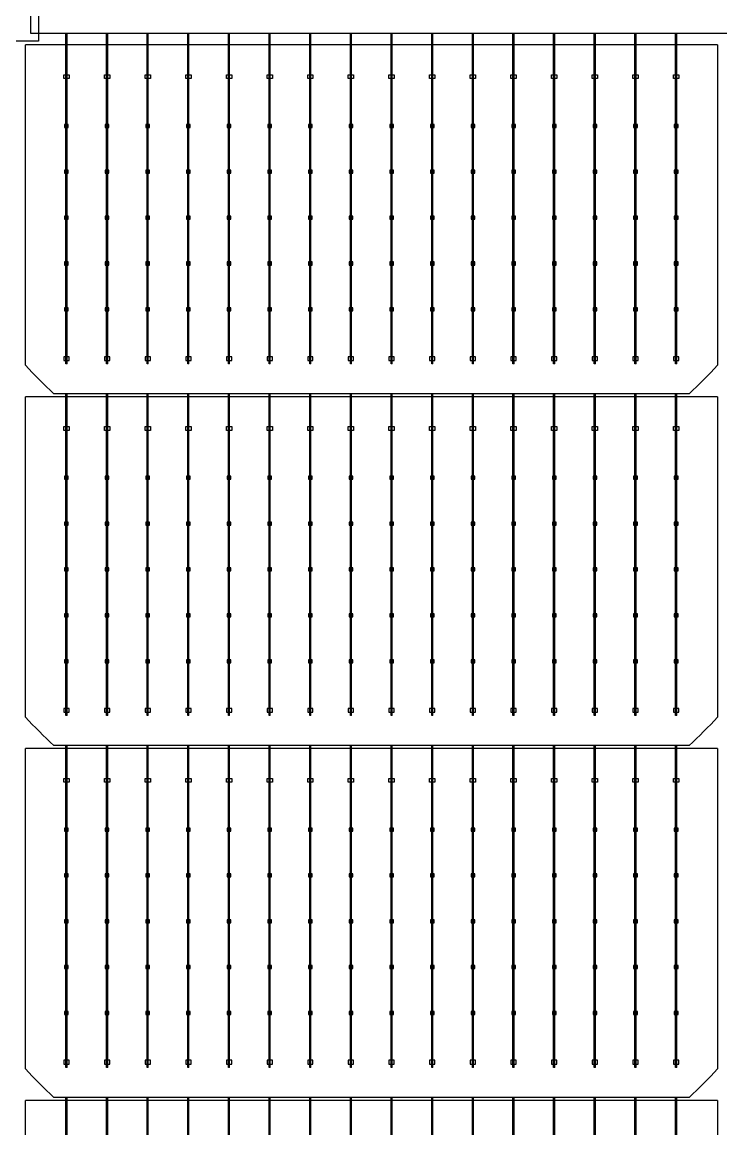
# Model space of a CAD drawing. Header units: millimetres. Extents: x 10297564 to 11610295, y -9287743 to -8409454.
# Drawn here: x 10668490 to 10669964, y -9200612 to -9198274 of the extents above; entities that cross this region are included whole.
import ezdxf

# ---------------------------------------------------------------- set-up
doc = ezdxf.new("R2010")
doc.units = ezdxf.units.MM
doc.header["$LTSCALE"] = 100
doc.layers.add('TEXTLINE', color=1, linetype='Continuous')

# ---------------------------------------------------------------- blocks, each defined once
blk = doc.blocks.new('635W')
for p, q in [((10686289.86, -10025489.21), (10686289.86, -10025402.21)), ((10686290.18, -10025489.21), (10686290.18, -10025402.21)), ((10686300.56, -10025489.21), (10686300.56, -10025402.21)), ((10686300.88, -10025489.21), (10686300.88, -10025402.21)), ((10686311.26, -10025489.21), (10686311.26, -10025402.21)), ((10686311.58, -10025489.21), (10686311.58, -10025402.21)), ((10686321.96, -10025489.21), (10686321.96, -10025402.21)), ((10686322.28, -10025489.21), (10686322.28, -10025402.21)), ((10686332.66, -10025489.21), (10686332.66, -10025402.21)), ((10686332.98, -10025489.21), (10686332.98, -10025402.21)), ((10686343.36, -10025489.21), (10686343.36, -10025402.21)), ((10686343.68, -10025489.21), (10686343.68, -10025402.21)), ((10686354.06, -10025489.21), (10686354.06, -10025402.21)), ((10686354.38, -10025489.21), (10686354.38, -10025402.21)), ((10686364.76, -10025489.21), (10686364.76, -10025402.21)), ((10686365.08, -10025489.21), (10686365.08, -10025402.21)), ((10686375.46, -10025489.21), (10686375.46, -10025402.21)), ((10686375.78, -10025489.21), (10686375.78, -10025402.21)), ((10686386.16, -10025489.21), (10686386.16, -10025402.21)), ((10686386.48, -10025489.21), (10686386.48, -10025402.21)), ((10686396.86, -10025489.21), (10686396.86, -10025402.21)), ((10686397.18, -10025489.21), (10686397.18, -10025402.21)), ((10686407.56, -10025489.21), (10686407.56, -10025402.21)), ((10686407.88, -10025489.21), (10686407.88, -10025402.21)), ((10686418.26, -10025489.21), (10686418.26, -10025402.21)), ((10686418.58, -10025489.21), (10686418.58, -10025402.21)), ((10686428.96, -10025489.21), (10686428.96, -10025402.21)), ((10686429.28, -10025489.21), (10686429.28, -10025402.21)), ((10686439.66, -10025489.21), (10686439.66, -10025402.21)), ((10686439.98, -10025489.21), (10686439.98, -10025402.21)), ((10686450.36, -10025489.21), (10686450.36, -10025402.21)), ((10686450.68, -10025489.21), (10686450.68, -10025402.21)), ((10686461.42, -10025405.21), (10686279.22, -10025405.21)), ((10686461.42, -10025497.89), (10686279.22, -10025497.89)), ((10686289.86, -10025581.89), (10686289.86, -10025497.08)), ((10686290.18, -10025581.89), (10686290.18, -10025497.08)), ((10686300.56, -10025581.89), (10686300.56, -10025497.08)), ((10686300.88, -10025581.89), (10686300.88, -10025497.08)), ((10686311.26, -10025581.89), (10686311.26, -10025497.08)), ((10686311.58, -10025581.89), (10686311.58, -10025497.08)), ((10686321.96, -10025581.89), (10686321.96, -10025497.08)), ((10686322.28, -10025581.89), (10686322.28, -10025497.08)), ((10686332.66, -10025581.89), (10686332.66, -10025497.08)), ((10686332.98, -10025581.89), (10686332.98, -10025497.08)), ((10686343.36, -10025581.89), (10686343.36, -10025497.08)), ((10686343.68, -10025581.89), (10686343.68, -10025497.08)), ((10686354.06, -10025581.89), (10686354.06, -10025497.08)), ((10686354.38, -10025581.89), (10686354.38, -10025497.08)), ((10686364.76, -10025581.89), (10686364.76, -10025497.08)), ((10686365.08, -10025581.89), (10686365.08, -10025497.08)), ((10686375.46, -10025581.89), (10686375.46, -10025497.08)), ((10686375.78, -10025581.89), (10686375.78, -10025497.08)), ((10686386.16, -10025581.89), (10686386.16, -10025497.08)), ((10686386.48, -10025581.89), (10686386.48, -10025497.08)), ((10686396.86, -10025581.89), (10686396.86, -10025497.08)), ((10686397.18, -10025581.89), (10686397.18, -10025497.08)), ((10686407.56, -10025581.89), (10686407.56, -10025497.08)), ((10686407.88, -10025581.89), (10686407.88, -10025497.08)), ((10686418.26, -10025581.89), (10686418.26, -10025497.08)), ((10686418.58, -10025581.89), (10686418.58, -10025497.08)), ((10686428.96, -10025581.89), (10686428.96, -10025497.08)), ((10686429.28, -10025581.89), (10686429.28, -10025497.08)), ((10686439.66, -10025581.89), (10686439.66, -10025497.08)), ((10686439.98, -10025581.89), (10686439.98, -10025497.08)), ((10686450.36, -10025581.89), (10686450.36, -10025497.08)), ((10686450.68, -10025581.89), (10686450.68, -10025497.08)), ((10686289.86, -10025674.56), (10686289.86, -10025589.76)), ((10686290.18, -10025674.56), (10686290.18, -10025589.76)), ((10686300.56, -10025674.56), (10686300.56, -10025589.76)), ((10686300.88, -10025674.56), (10686300.88, -10025589.76)), ((10686311.26, -10025674.56), (10686311.26, -10025589.76)), ((10686311.58, -10025674.56), (10686311.58, -10025589.76)), ((10686321.96, -10025674.56), (10686321.96, -10025589.76)), ((10686322.28, -10025674.56), (10686322.28, -10025589.76)), ((10686332.66, -10025674.56), (10686332.66, -10025589.76)), ((10686332.98, -10025674.56), (10686332.98, -10025589.76)), ((10686343.36, -10025674.56), (10686343.36, -10025589.76)), ((10686343.68, -10025674.56), (10686343.68, -10025589.76)), ((10686354.06, -10025674.56), (10686354.06, -10025589.76)), ((10686354.38, -10025674.56), (10686354.38, -10025589.76)), ((10686364.76, -10025674.56), (10686364.76, -10025589.76)), ((10686365.08, -10025674.56), (10686365.08, -10025589.76)), ((10686375.46, -10025674.56), (10686375.46, -10025589.76)), ((10686375.78, -10025674.56), (10686375.78, -10025589.76)), ((10686386.16, -10025674.56), (10686386.16, -10025589.76)), ((10686386.48, -10025674.56), (10686386.48, -10025589.76)), ((10686396.86, -10025674.56), (10686396.86, -10025589.76)), ((10686397.18, -10025674.56), (10686397.18, -10025589.76)), ((10686407.56, -10025674.56), (10686407.56, -10025589.76)), ((10686407.88, -10025674.56), (10686407.88, -10025589.76)), ((10686418.26, -10025674.56), (10686418.26, -10025589.76)), ((10686418.58, -10025674.56), (10686418.58, -10025589.76)), ((10686428.96, -10025674.56), (10686428.96, -10025589.76)), ((10686429.28, -10025674.56), (10686429.28, -10025589.76)), ((10686439.66, -10025674.56), (10686439.66, -10025589.76)), ((10686439.98, -10025674.56), (10686439.98, -10025589.76)), ((10686450.36, -10025674.56), (10686450.36, -10025589.76)), ((10686450.68, -10025674.56), (10686450.68, -10025589.76)), ((10686461.42, -10025590.56), (10686279.22, -10025590.56)), ((10686461.42, -10025683.24), (10686279.22, -10025683.24)), ((10686289.86, -10025767.24), (10686289.86, -10025682.43)), ((10686290.18, -10025767.24), (10686290.18, -10025682.43)), ((10686300.56, -10025767.24), (10686300.56, -10025682.43)), ((10686300.88, -10025767.24), (10686300.88, -10025682.43)), ((10686311.26, -10025767.24), (10686311.26, -10025682.43)), ((10686311.58, -10025767.24), (10686311.58, -10025682.43)), ((10686321.96, -10025767.24), (10686321.96, -10025682.43)), ((10686322.28, -10025767.24), (10686322.28, -10025682.43)), ((10686332.66, -10025767.24), (10686332.66, -10025682.43)), ((10686332.98, -10025767.24), (10686332.98, -10025682.43)), ((10686343.36, -10025767.24), (10686343.36, -10025682.43)), ((10686343.68, -10025767.24), (10686343.68, -10025682.43)), ((10686354.06, -10025767.24), (10686354.06, -10025682.43)), ((10686354.38, -10025767.24), (10686354.38, -10025682.43)), ((10686364.76, -10025767.24), (10686364.76, -10025682.43)), ((10686365.08, -10025767.24), (10686365.08, -10025682.43)), ((10686375.46, -10025767.24), (10686375.46, -10025682.43)), ((10686375.78, -10025767.24), (10686375.78, -10025682.43)), ((10686386.16, -10025767.24), (10686386.16, -10025682.43)), ((10686386.48, -10025767.24), (10686386.48, -10025682.43)), ((10686396.86, -10025767.24), (10686396.86, -10025682.43)), ((10686397.18, -10025767.24), (10686397.18, -10025682.43)), ((10686407.56, -10025767.24), (10686407.56, -10025682.43)), ((10686407.88, -10025767.24), (10686407.88, -10025682.43)), ((10686418.26, -10025767.24), (10686418.26, -10025682.43)), ((10686418.58, -10025767.24), (10686418.58, -10025682.43)), ((10686428.96, -10025767.24), (10686428.96, -10025682.43)), ((10686429.28, -10025767.24), (10686429.28, -10025682.43)), ((10686439.66, -10025767.24), (10686439.66, -10025682.43)), ((10686439.98, -10025767.24), (10686439.98, -10025682.43)), ((10686450.36, -10025767.24), (10686450.36, -10025682.43)), ((10686450.68, -10025767.24), (10686450.68, -10025682.43))]:
    blk.add_line(p, q)
for points in [[(10686282.67, -10025404.21), (10686273.67, -10025404.21), (10686273.67, -10025394.21), (10686282.67, -10025394.21)], [(10686643.67, -10025402.21), (10686280.67, -10025402.21), (10686280.67, -10025396.21), (10686643.67, -10025396.21)], [(10686289.32, -10025414.08), (10686289.32, -10025413.08), (10686290.72, -10025413.08), (10686290.72, -10025414.08)], [(10686300.02, -10025414.08), (10686300.02, -10025413.08), (10686301.42, -10025413.08), (10686301.42, -10025414.08)], [(10686310.72, -10025414.08), (10686310.72, -10025413.08), (10686312.12, -10025413.08), (10686312.12, -10025414.08)], [(10686321.42, -10025414.08), (10686321.42, -10025413.08), (10686322.82, -10025413.08), (10686322.82, -10025414.08)], [(10686332.12, -10025414.08), (10686332.12, -10025413.08), (10686333.52, -10025413.08), (10686333.52, -10025414.08)], [(10686342.82, -10025414.08), (10686342.82, -10025413.08), (10686344.22, -10025413.08), (10686344.22, -10025414.08)], [(10686353.52, -10025414.08), (10686353.52, -10025413.08), (10686354.92, -10025413.08), (10686354.92, -10025414.08)], [(10686364.22, -10025414.08), (10686364.22, -10025413.08), (10686365.62, -10025413.08), (10686365.62, -10025414.08)], [(10686374.92, -10025414.08), (10686374.92, -10025413.08), (10686376.32, -10025413.08), (10686376.32, -10025414.08)], [(10686385.62, -10025414.08), (10686385.62, -10025413.08), (10686387.02, -10025413.08), (10686387.02, -10025414.08)], [(10686396.32, -10025414.08), (10686396.32, -10025413.08), (10686397.72, -10025413.08), (10686397.72, -10025414.08)], [(10686407.02, -10025414.08), (10686407.02, -10025413.08), (10686408.42, -10025413.08), (10686408.42, -10025414.08)], [(10686417.72, -10025414.08), (10686417.72, -10025413.08), (10686419.12, -10025413.08), (10686419.12, -10025414.08)], [(10686428.42, -10025414.08), (10686428.42, -10025413.08), (10686429.82, -10025413.08), (10686429.82, -10025414.08)], [(10686439.12, -10025414.08), (10686439.12, -10025413.08), (10686440.52, -10025413.08), (10686440.52, -10025414.08)], [(10686449.82, -10025414.08), (10686449.82, -10025413.08), (10686451.22, -10025413.08), (10686451.22, -10025414.08)], [(10686290.52, -10025426.15), (10686289.52, -10025426.15), (10686289.52, -10025426.95), (10686290.52, -10025426.95)], [(10686301.22, -10025426.15), (10686300.22, -10025426.15), (10686300.22, -10025426.95), (10686301.22, -10025426.95)], [(10686311.92, -10025426.15), (10686310.92, -10025426.15), (10686310.92, -10025426.95), (10686311.92, -10025426.95)], [(10686322.62, -10025426.15), (10686321.62, -10025426.15), (10686321.62, -10025426.95), (10686322.62, -10025426.95)], [(10686333.32, -10025426.15), (10686332.32, -10025426.15), (10686332.32, -10025426.95), (10686333.32, -10025426.95)], [(10686344.02, -10025426.15), (10686343.02, -10025426.15), (10686343.02, -10025426.95), (10686344.02, -10025426.95)], [(10686354.72, -10025426.15), (10686353.72, -10025426.15), (10686353.72, -10025426.95), (10686354.72, -10025426.95)], [(10686365.42, -10025426.15), (10686364.42, -10025426.15), (10686364.42, -10025426.95), (10686365.42, -10025426.95)], [(10686376.12, -10025426.15), (10686375.12, -10025426.15), (10686375.12, -10025426.95), (10686376.12, -10025426.95)], [(10686386.82, -10025426.15), (10686385.82, -10025426.15), (10686385.82, -10025426.95), (10686386.82, -10025426.95)], [(10686397.52, -10025426.15), (10686396.52, -10025426.15), (10686396.52, -10025426.95), (10686397.52, -10025426.95)], [(10686408.22, -10025426.15), (10686407.22, -10025426.15), (10686407.22, -10025426.95), (10686408.22, -10025426.95)], [(10686418.92, -10025426.15), (10686417.92, -10025426.15), (10686417.92, -10025426.95), (10686418.92, -10025426.95)], [(10686429.62, -10025426.15), (10686428.62, -10025426.15), (10686428.62, -10025426.95), (10686429.62, -10025426.95)], [(10686440.32, -10025426.15), (10686439.32, -10025426.15), (10686439.32, -10025426.95), (10686440.32, -10025426.95)], [(10686451.02, -10025426.15), (10686450.02, -10025426.15), (10686450.02, -10025426.95), (10686451.02, -10025426.95)], [(10686290.52, -10025438.23), (10686289.52, -10025438.23), (10686289.52, -10025439.03), (10686290.52, -10025439.03)], [(10686301.22, -10025438.23), (10686300.22, -10025438.23), (10686300.22, -10025439.03), (10686301.22, -10025439.03)], [(10686311.92, -10025438.23), (10686310.92, -10025438.23), (10686310.92, -10025439.03), (10686311.92, -10025439.03)], [(10686322.62, -10025438.23), (10686321.62, -10025438.23), (10686321.62, -10025439.03), (10686322.62, -10025439.03)], [(10686333.32, -10025438.23), (10686332.32, -10025438.23), (10686332.32, -10025439.03), (10686333.32, -10025439.03)], [(10686344.02, -10025438.23), (10686343.02, -10025438.23), (10686343.02, -10025439.03), (10686344.02, -10025439.03)], [(10686354.72, -10025438.23), (10686353.72, -10025438.23), (10686353.72, -10025439.03), (10686354.72, -10025439.03)], [(10686365.42, -10025438.23), (10686364.42, -10025438.23), (10686364.42, -10025439.03), (10686365.42, -10025439.03)], [(10686376.12, -10025438.23), (10686375.12, -10025438.23), (10686375.12, -10025439.03), (10686376.12, -10025439.03)], [(10686386.82, -10025438.23), (10686385.82, -10025438.23), (10686385.82, -10025439.03), (10686386.82, -10025439.03)], [(10686397.52, -10025438.23), (10686396.52, -10025438.23), (10686396.52, -10025439.03), (10686397.52, -10025439.03)], [(10686408.22, -10025438.23), (10686407.22, -10025438.23), (10686407.22, -10025439.03), (10686408.22, -10025439.03)], [(10686418.92, -10025438.23), (10686417.92, -10025438.23), (10686417.92, -10025439.03), (10686418.92, -10025439.03)], [(10686429.62, -10025438.23), (10686428.62, -10025438.23), (10686428.62, -10025439.03), (10686429.62, -10025439.03)], [(10686440.32, -10025438.23), (10686439.32, -10025438.23), (10686439.32, -10025439.03), (10686440.32, -10025439.03)], [(10686451.02, -10025438.23), (10686450.02, -10025438.23), (10686450.02, -10025439.03), (10686451.02, -10025439.03)], [(10686290.52, -10025450.31), (10686289.52, -10025450.31), (10686289.52, -10025451.11), (10686290.52, -10025451.11)], [(10686301.22, -10025450.31), (10686300.22, -10025450.31), (10686300.22, -10025451.11), (10686301.22, -10025451.11)], [(10686311.92, -10025450.31), (10686310.92, -10025450.31), (10686310.92, -10025451.11), (10686311.92, -10025451.11)], [(10686322.62, -10025450.31), (10686321.62, -10025450.31), (10686321.62, -10025451.11), (10686322.62, -10025451.11)], [(10686333.32, -10025450.31), (10686332.32, -10025450.31), (10686332.32, -10025451.11), (10686333.32, -10025451.11)], [(10686344.02, -10025450.31), (10686343.02, -10025450.31), (10686343.02, -10025451.11), (10686344.02, -10025451.11)], [(10686354.72, -10025450.31), (10686353.72, -10025450.31), (10686353.72, -10025451.11), (10686354.72, -10025451.11)], [(10686365.42, -10025450.31), (10686364.42, -10025450.31), (10686364.42, -10025451.11), (10686365.42, -10025451.11)], [(10686376.12, -10025450.31), (10686375.12, -10025450.31), (10686375.12, -10025451.11), (10686376.12, -10025451.11)], [(10686386.82, -10025450.31), (10686385.82, -10025450.31), (10686385.82, -10025451.11), (10686386.82, -10025451.11)], [(10686397.52, -10025450.31), (10686396.52, -10025450.31), (10686396.52, -10025451.11), (10686397.52, -10025451.11)], [(10686408.22, -10025450.31), (10686407.22, -10025450.31), (10686407.22, -10025451.11), (10686408.22, -10025451.11)], [(10686418.92, -10025450.31), (10686417.92, -10025450.31), (10686417.92, -10025451.11), (10686418.92, -10025451.11)], [(10686429.62, -10025450.31), (10686428.62, -10025450.31), (10686428.62, -10025451.11), (10686429.62, -10025451.11)], [(10686440.32, -10025450.31), (10686439.32, -10025450.31), (10686439.32, -10025451.11), (10686440.32, -10025451.11)], [(10686451.02, -10025450.31), (10686450.02, -10025450.31), (10686450.02, -10025451.11), (10686451.02, -10025451.11)], [(10686290.52, -10025462.39), (10686289.52, -10025462.39), (10686289.52, -10025463.19), (10686290.52, -10025463.19)], [(10686301.22, -10025462.39), (10686300.22, -10025462.39), (10686300.22, -10025463.19), (10686301.22, -10025463.19)], [(10686311.92, -10025462.39), (10686310.92, -10025462.39), (10686310.92, -10025463.19), (10686311.92, -10025463.19)], [(10686322.62, -10025462.39), (10686321.62, -10025462.39), (10686321.62, -10025463.19), (10686322.62, -10025463.19)], [(10686333.32, -10025462.39), (10686332.32, -10025462.39), (10686332.32, -10025463.19), (10686333.32, -10025463.19)], [(10686344.02, -10025462.39), (10686343.02, -10025462.39), (10686343.02, -10025463.19), (10686344.02, -10025463.19)], [(10686354.72, -10025462.39), (10686353.72, -10025462.39), (10686353.72, -10025463.19), (10686354.72, -10025463.19)], [(10686365.42, -10025462.39), (10686364.42, -10025462.39), (10686364.42, -10025463.19), (10686365.42, -10025463.19)], [(10686376.12, -10025462.39), (10686375.12, -10025462.39), (10686375.12, -10025463.19), (10686376.12, -10025463.19)], [(10686386.82, -10025462.39), (10686385.82, -10025462.39), (10686385.82, -10025463.19), (10686386.82, -10025463.19)], [(10686397.52, -10025462.39), (10686396.52, -10025462.39), (10686396.52, -10025463.19), (10686397.52, -10025463.19)], [(10686408.22, -10025462.39), (10686407.22, -10025462.39), (10686407.22, -10025463.19), (10686408.22, -10025463.19)], [(10686418.92, -10025462.39), (10686417.92, -10025462.39), (10686417.92, -10025463.19), (10686418.92, -10025463.19)], [(10686429.62, -10025462.39), (10686428.62, -10025462.39), (10686428.62, -10025463.19), (10686429.62, -10025463.19)], [(10686440.32, -10025462.39), (10686439.32, -10025462.39), (10686439.32, -10025463.19), (10686440.32, -10025463.19)], [(10686451.02, -10025462.39), (10686450.02, -10025462.39), (10686450.02, -10025463.19), (10686451.02, -10025463.19)], [(10686290.52, -10025474.47), (10686289.52, -10025474.47), (10686289.52, -10025475.27), (10686290.52, -10025475.27)], [(10686301.22, -10025474.47), (10686300.22, -10025474.47), (10686300.22, -10025475.27), (10686301.22, -10025475.27)], [(10686311.92, -10025474.47), (10686310.92, -10025474.47), (10686310.92, -10025475.27), (10686311.92, -10025475.27)], [(10686322.62, -10025474.47), (10686321.62, -10025474.47), (10686321.62, -10025475.27), (10686322.62, -10025475.27)], [(10686333.32, -10025474.47), (10686332.32, -10025474.47), (10686332.32, -10025475.27), (10686333.32, -10025475.27)], [(10686344.02, -10025474.47), (10686343.02, -10025474.47), (10686343.02, -10025475.27), (10686344.02, -10025475.27)], [(10686354.72, -10025474.47), (10686353.72, -10025474.47), (10686353.72, -10025475.27), (10686354.72, -10025475.27)], [(10686365.42, -10025474.47), (10686364.42, -10025474.47), (10686364.42, -10025475.27), (10686365.42, -10025475.27)], [(10686376.12, -10025474.47), (10686375.12, -10025474.47), (10686375.12, -10025475.27), (10686376.12, -10025475.27)], [(10686386.82, -10025474.47), (10686385.82, -10025474.47), (10686385.82, -10025475.27), (10686386.82, -10025475.27)], [(10686397.52, -10025474.47), (10686396.52, -10025474.47), (10686396.52, -10025475.27), (10686397.52, -10025475.27)], [(10686408.22, -10025474.47), (10686407.22, -10025474.47), (10686407.22, -10025475.27), (10686408.22, -10025475.27)], [(10686418.92, -10025474.47), (10686417.92, -10025474.47), (10686417.92, -10025475.27), (10686418.92, -10025475.27)], [(10686429.62, -10025474.47), (10686428.62, -10025474.47), (10686428.62, -10025475.27), (10686429.62, -10025475.27)], [(10686440.32, -10025474.47), (10686439.32, -10025474.47), (10686439.32, -10025475.27), (10686440.32, -10025475.27)], [(10686451.02, -10025474.47), (10686450.02, -10025474.47), (10686450.02, -10025475.27), (10686451.02, -10025475.27)], [(10686289.32, -10025487.34), (10686289.32, -10025488.34), (10686290.72, -10025488.34), (10686290.72, -10025487.34)], [(10686300.02, -10025487.34), (10686300.02, -10025488.34), (10686301.42, -10025488.34), (10686301.42, -10025487.34)], [(10686310.72, -10025487.34), (10686310.72, -10025488.34), (10686312.12, -10025488.34), (10686312.12, -10025487.34)], [(10686321.42, -10025487.34), (10686321.42, -10025488.34), (10686322.82, -10025488.34), (10686322.82, -10025487.34)], [(10686332.12, -10025487.34), (10686332.12, -10025488.34), (10686333.52, -10025488.34), (10686333.52, -10025487.34)], [(10686342.82, -10025487.34), (10686342.82, -10025488.34), (10686344.22, -10025488.34), (10686344.22, -10025487.34)], [(10686353.52, -10025487.34), (10686353.52, -10025488.34), (10686354.92, -10025488.34), (10686354.92, -10025487.34)], [(10686364.22, -10025487.34), (10686364.22, -10025488.34), (10686365.62, -10025488.34), (10686365.62, -10025487.34)], [(10686374.92, -10025487.34), (10686374.92, -10025488.34), (10686376.32, -10025488.34), (10686376.32, -10025487.34)], [(10686385.62, -10025487.34), (10686385.62, -10025488.34), (10686387.02, -10025488.34), (10686387.02, -10025487.34)], [(10686396.32, -10025487.34), (10686396.32, -10025488.34), (10686397.72, -10025488.34), (10686397.72, -10025487.34)], [(10686407.02, -10025487.34), (10686407.02, -10025488.34), (10686408.42, -10025488.34), (10686408.42, -10025487.34)], [(10686417.72, -10025487.34), (10686417.72, -10025488.34), (10686419.12, -10025488.34), (10686419.12, -10025487.34)], [(10686428.42, -10025487.34), (10686428.42, -10025488.34), (10686429.82, -10025488.34), (10686429.82, -10025487.34)], [(10686439.12, -10025487.34), (10686439.12, -10025488.34), (10686440.52, -10025488.34), (10686440.52, -10025487.34)], [(10686449.82, -10025487.34), (10686449.82, -10025488.34), (10686451.22, -10025488.34), (10686451.22, -10025487.34)], [(10686289.32, -10025506.76), (10686289.32, -10025505.76), (10686290.72, -10025505.76), (10686290.72, -10025506.76)], [(10686300.02, -10025506.76), (10686300.02, -10025505.76), (10686301.42, -10025505.76), (10686301.42, -10025506.76)], [(10686310.72, -10025506.76), (10686310.72, -10025505.76), (10686312.12, -10025505.76), (10686312.12, -10025506.76)], [(10686321.42, -10025506.76), (10686321.42, -10025505.76), (10686322.82, -10025505.76), (10686322.82, -10025506.76)], [(10686332.12, -10025506.76), (10686332.12, -10025505.76), (10686333.52, -10025505.76), (10686333.52, -10025506.76)], [(10686342.82, -10025506.76), (10686342.82, -10025505.76), (10686344.22, -10025505.76), (10686344.22, -10025506.76)], [(10686353.52, -10025506.76), (10686353.52, -10025505.76), (10686354.92, -10025505.76), (10686354.92, -10025506.76)], [(10686364.22, -10025506.76), (10686364.22, -10025505.76), (10686365.62, -10025505.76), (10686365.62, -10025506.76)], [(10686374.92, -10025506.76), (10686374.92, -10025505.76), (10686376.32, -10025505.76), (10686376.32, -10025506.76)], [(10686385.62, -10025506.76), (10686385.62, -10025505.76), (10686387.02, -10025505.76), (10686387.02, -10025506.76)], [(10686396.32, -10025506.76), (10686396.32, -10025505.76), (10686397.72, -10025505.76), (10686397.72, -10025506.76)], [(10686407.02, -10025506.76), (10686407.02, -10025505.76), (10686408.42, -10025505.76), (10686408.42, -10025506.76)], [(10686417.72, -10025506.76), (10686417.72, -10025505.76), (10686419.12, -10025505.76), (10686419.12, -10025506.76)], [(10686428.42, -10025506.76), (10686428.42, -10025505.76), (10686429.82, -10025505.76), (10686429.82, -10025506.76)], [(10686439.12, -10025506.76), (10686439.12, -10025505.76), (10686440.52, -10025505.76), (10686440.52, -10025506.76)], [(10686449.82, -10025506.76), (10686449.82, -10025505.76), (10686451.22, -10025505.76), (10686451.22, -10025506.76)], [(10686290.52, -10025518.83), (10686289.52, -10025518.83), (10686289.52, -10025519.63), (10686290.52, -10025519.63)], [(10686301.22, -10025518.83), (10686300.22, -10025518.83), (10686300.22, -10025519.63), (10686301.22, -10025519.63)], [(10686311.92, -10025518.83), (10686310.92, -10025518.83), (10686310.92, -10025519.63), (10686311.92, -10025519.63)], [(10686322.62, -10025518.83), (10686321.62, -10025518.83), (10686321.62, -10025519.63), (10686322.62, -10025519.63)], [(10686333.32, -10025518.83), (10686332.32, -10025518.83), (10686332.32, -10025519.63), (10686333.32, -10025519.63)], [(10686344.02, -10025518.83), (10686343.02, -10025518.83), (10686343.02, -10025519.63), (10686344.02, -10025519.63)], [(10686354.72, -10025518.83), (10686353.72, -10025518.83), (10686353.72, -10025519.63), (10686354.72, -10025519.63)], [(10686365.42, -10025518.83), (10686364.42, -10025518.83), (10686364.42, -10025519.63), (10686365.42, -10025519.63)], [(10686376.12, -10025518.83), (10686375.12, -10025518.83), (10686375.12, -10025519.63), (10686376.12, -10025519.63)], [(10686386.82, -10025518.83), (10686385.82, -10025518.83), (10686385.82, -10025519.63), (10686386.82, -10025519.63)], [(10686397.52, -10025518.83), (10686396.52, -10025518.83), (10686396.52, -10025519.63), (10686397.52, -10025519.63)], [(10686408.22, -10025518.83), (10686407.22, -10025518.83), (10686407.22, -10025519.63), (10686408.22, -10025519.63)], [(10686418.92, -10025518.83), (10686417.92, -10025518.83), (10686417.92, -10025519.63), (10686418.92, -10025519.63)], [(10686429.62, -10025518.83), (10686428.62, -10025518.83), (10686428.62, -10025519.63), (10686429.62, -10025519.63)], [(10686440.32, -10025518.83), (10686439.32, -10025518.83), (10686439.32, -10025519.63), (10686440.32, -10025519.63)], [(10686451.02, -10025518.83), (10686450.02, -10025518.83), (10686450.02, -10025519.63), (10686451.02, -10025519.63)], [(10686290.52, -10025530.91), (10686289.52, -10025530.91), (10686289.52, -10025531.71), (10686290.52, -10025531.71)], [(10686301.22, -10025530.91), (10686300.22, -10025530.91), (10686300.22, -10025531.71), (10686301.22, -10025531.71)], [(10686311.92, -10025530.91), (10686310.92, -10025530.91), (10686310.92, -10025531.71), (10686311.92, -10025531.71)], [(10686322.62, -10025530.91), (10686321.62, -10025530.91), (10686321.62, -10025531.71), (10686322.62, -10025531.71)], [(10686333.32, -10025530.91), (10686332.32, -10025530.91), (10686332.32, -10025531.71), (10686333.32, -10025531.71)], [(10686344.02, -10025530.91), (10686343.02, -10025530.91), (10686343.02, -10025531.71), (10686344.02, -10025531.71)], [(10686354.72, -10025530.91), (10686353.72, -10025530.91), (10686353.72, -10025531.71), (10686354.72, -10025531.71)], [(10686365.42, -10025530.91), (10686364.42, -10025530.91), (10686364.42, -10025531.71), (10686365.42, -10025531.71)], [(10686376.12, -10025530.91), (10686375.12, -10025530.91), (10686375.12, -10025531.71), (10686376.12, -10025531.71)], [(10686386.82, -10025530.91), (10686385.82, -10025530.91), (10686385.82, -10025531.71), (10686386.82, -10025531.71)], [(10686397.52, -10025530.91), (10686396.52, -10025530.91), (10686396.52, -10025531.71), (10686397.52, -10025531.71)], [(10686408.22, -10025530.91), (10686407.22, -10025530.91), (10686407.22, -10025531.71), (10686408.22, -10025531.71)], [(10686418.92, -10025530.91), (10686417.92, -10025530.91), (10686417.92, -10025531.71), (10686418.92, -10025531.71)], [(10686429.62, -10025530.91), (10686428.62, -10025530.91), (10686428.62, -10025531.71), (10686429.62, -10025531.71)], [(10686440.32, -10025530.91), (10686439.32, -10025530.91), (10686439.32, -10025531.71), (10686440.32, -10025531.71)], [(10686451.02, -10025530.91), (10686450.02, -10025530.91), (10686450.02, -10025531.71), (10686451.02, -10025531.71)], [(10686290.52, -10025542.99), (10686289.52, -10025542.99), (10686289.52, -10025543.79), (10686290.52, -10025543.79)], [(10686301.22, -10025542.99), (10686300.22, -10025542.99), (10686300.22, -10025543.79), (10686301.22, -10025543.79)], [(10686311.92, -10025542.99), (10686310.92, -10025542.99), (10686310.92, -10025543.79), (10686311.92, -10025543.79)], [(10686322.62, -10025542.99), (10686321.62, -10025542.99), (10686321.62, -10025543.79), (10686322.62, -10025543.79)], [(10686333.32, -10025542.99), (10686332.32, -10025542.99), (10686332.32, -10025543.79), (10686333.32, -10025543.79)], [(10686344.02, -10025542.99), (10686343.02, -10025542.99), (10686343.02, -10025543.79), (10686344.02, -10025543.79)], [(10686354.72, -10025542.99), (10686353.72, -10025542.99), (10686353.72, -10025543.79), (10686354.72, -10025543.79)], [(10686365.42, -10025542.99), (10686364.42, -10025542.99), (10686364.42, -10025543.79), (10686365.42, -10025543.79)], [(10686376.12, -10025542.99), (10686375.12, -10025542.99), (10686375.12, -10025543.79), (10686376.12, -10025543.79)], [(10686386.82, -10025542.99), (10686385.82, -10025542.99), (10686385.82, -10025543.79), (10686386.82, -10025543.79)], [(10686397.52, -10025542.99), (10686396.52, -10025542.99), (10686396.52, -10025543.79), (10686397.52, -10025543.79)], [(10686408.22, -10025542.99), (10686407.22, -10025542.99), (10686407.22, -10025543.79), (10686408.22, -10025543.79)], [(10686418.92, -10025542.99), (10686417.92, -10025542.99), (10686417.92, -10025543.79), (10686418.92, -10025543.79)], [(10686429.62, -10025542.99), (10686428.62, -10025542.99), (10686428.62, -10025543.79), (10686429.62, -10025543.79)], [(10686440.32, -10025542.99), (10686439.32, -10025542.99), (10686439.32, -10025543.79), (10686440.32, -10025543.79)], [(10686451.02, -10025542.99), (10686450.02, -10025542.99), (10686450.02, -10025543.79), (10686451.02, -10025543.79)], [(10686290.52, -10025555.07), (10686289.52, -10025555.07), (10686289.52, -10025555.87), (10686290.52, -10025555.87)], [(10686301.22, -10025555.07), (10686300.22, -10025555.07), (10686300.22, -10025555.87), (10686301.22, -10025555.87)], [(10686311.92, -10025555.07), (10686310.92, -10025555.07), (10686310.92, -10025555.87), (10686311.92, -10025555.87)], [(10686322.62, -10025555.07), (10686321.62, -10025555.07), (10686321.62, -10025555.87), (10686322.62, -10025555.87)], [(10686333.32, -10025555.07), (10686332.32, -10025555.07), (10686332.32, -10025555.87), (10686333.32, -10025555.87)], [(10686344.02, -10025555.07), (10686343.02, -10025555.07), (10686343.02, -10025555.87), (10686344.02, -10025555.87)], [(10686354.72, -10025555.07), (10686353.72, -10025555.07), (10686353.72, -10025555.87), (10686354.72, -10025555.87)], [(10686365.42, -10025555.07), (10686364.42, -10025555.07), (10686364.42, -10025555.87), (10686365.42, -10025555.87)], [(10686376.12, -10025555.07), (10686375.12, -10025555.07), (10686375.12, -10025555.87), (10686376.12, -10025555.87)], [(10686386.82, -10025555.07), (10686385.82, -10025555.07), (10686385.82, -10025555.87), (10686386.82, -10025555.87)], [(10686397.52, -10025555.07), (10686396.52, -10025555.07), (10686396.52, -10025555.87), (10686397.52, -10025555.87)], [(10686408.22, -10025555.07), (10686407.22, -10025555.07), (10686407.22, -10025555.87), (10686408.22, -10025555.87)], [(10686418.92, -10025555.07), (10686417.92, -10025555.07), (10686417.92, -10025555.87), (10686418.92, -10025555.87)], [(10686429.62, -10025555.07), (10686428.62, -10025555.07), (10686428.62, -10025555.87), (10686429.62, -10025555.87)], [(10686440.32, -10025555.07), (10686439.32, -10025555.07), (10686439.32, -10025555.87), (10686440.32, -10025555.87)], [(10686451.02, -10025555.07), (10686450.02, -10025555.07), (10686450.02, -10025555.87), (10686451.02, -10025555.87)], [(10686290.52, -10025567.15), (10686289.52, -10025567.15), (10686289.52, -10025567.95), (10686290.52, -10025567.95)], [(10686301.22, -10025567.15), (10686300.22, -10025567.15), (10686300.22, -10025567.95), (10686301.22, -10025567.95)], [(10686311.92, -10025567.15), (10686310.92, -10025567.15), (10686310.92, -10025567.95), (10686311.92, -10025567.95)], [(10686322.62, -10025567.15), (10686321.62, -10025567.15), (10686321.62, -10025567.95), (10686322.62, -10025567.95)], [(10686333.32, -10025567.15), (10686332.32, -10025567.15), (10686332.32, -10025567.95), (10686333.32, -10025567.95)], [(10686344.02, -10025567.15), (10686343.02, -10025567.15), (10686343.02, -10025567.95), (10686344.02, -10025567.95)], [(10686354.72, -10025567.15), (10686353.72, -10025567.15), (10686353.72, -10025567.95), (10686354.72, -10025567.95)], [(10686365.42, -10025567.15), (10686364.42, -10025567.15), (10686364.42, -10025567.95), (10686365.42, -10025567.95)], [(10686376.12, -10025567.15), (10686375.12, -10025567.15), (10686375.12, -10025567.95), (10686376.12, -10025567.95)], [(10686386.82, -10025567.15), (10686385.82, -10025567.15), (10686385.82, -10025567.95), (10686386.82, -10025567.95)], [(10686397.52, -10025567.15), (10686396.52, -10025567.15), (10686396.52, -10025567.95), (10686397.52, -10025567.95)], [(10686408.22, -10025567.15), (10686407.22, -10025567.15), (10686407.22, -10025567.95), (10686408.22, -10025567.95)], [(10686418.92, -10025567.15), (10686417.92, -10025567.15), (10686417.92, -10025567.95), (10686418.92, -10025567.95)], [(10686429.62, -10025567.15), (10686428.62, -10025567.15), (10686428.62, -10025567.95), (10686429.62, -10025567.95)], [(10686440.32, -10025567.15), (10686439.32, -10025567.15), (10686439.32, -10025567.95), (10686440.32, -10025567.95)], [(10686451.02, -10025567.15), (10686450.02, -10025567.15), (10686450.02, -10025567.95), (10686451.02, -10025567.95)], [(10686289.32, -10025580.02), (10686289.32, -10025581.02), (10686290.72, -10025581.02), (10686290.72, -10025580.02)], [(10686300.02, -10025580.02), (10686300.02, -10025581.02), (10686301.42, -10025581.02), (10686301.42, -10025580.02)], [(10686310.72, -10025580.02), (10686310.72, -10025581.02), (10686312.12, -10025581.02), (10686312.12, -10025580.02)], [(10686321.42, -10025580.02), (10686321.42, -10025581.02), (10686322.82, -10025581.02), (10686322.82, -10025580.02)], [(10686332.12, -10025580.02), (10686332.12, -10025581.02), (10686333.52, -10025581.02), (10686333.52, -10025580.02)], [(10686342.82, -10025580.02), (10686342.82, -10025581.02), (10686344.22, -10025581.02), (10686344.22, -10025580.02)], [(10686353.52, -10025580.02), (10686353.52, -10025581.02), (10686354.92, -10025581.02), (10686354.92, -10025580.02)], [(10686364.22, -10025580.02), (10686364.22, -10025581.02), (10686365.62, -10025581.02), (10686365.62, -10025580.02)], [(10686374.92, -10025580.02), (10686374.92, -10025581.02), (10686376.32, -10025581.02), (10686376.32, -10025580.02)], [(10686385.62, -10025580.02), (10686385.62, -10025581.02), (10686387.02, -10025581.02), (10686387.02, -10025580.02)], [(10686396.32, -10025580.02), (10686396.32, -10025581.02), (10686397.72, -10025581.02), (10686397.72, -10025580.02)], [(10686407.02, -10025580.02), (10686407.02, -10025581.02), (10686408.42, -10025581.02), (10686408.42, -10025580.02)], [(10686417.72, -10025580.02), (10686417.72, -10025581.02), (10686419.12, -10025581.02), (10686419.12, -10025580.02)], [(10686428.42, -10025580.02), (10686428.42, -10025581.02), (10686429.82, -10025581.02), (10686429.82, -10025580.02)], [(10686439.12, -10025580.02), (10686439.12, -10025581.02), (10686440.52, -10025581.02), (10686440.52, -10025580.02)], [(10686449.82, -10025580.02), (10686449.82, -10025581.02), (10686451.22, -10025581.02), (10686451.22, -10025580.02)], [(10686289.32, -10025599.43), (10686289.32, -10025598.43), (10686290.72, -10025598.43), (10686290.72, -10025599.43)], [(10686300.02, -10025599.43), (10686300.02, -10025598.43), (10686301.42, -10025598.43), (10686301.42, -10025599.43)], [(10686310.72, -10025599.43), (10686310.72, -10025598.43), (10686312.12, -10025598.43), (10686312.12, -10025599.43)], [(10686321.42, -10025599.43), (10686321.42, -10025598.43), (10686322.82, -10025598.43), (10686322.82, -10025599.43)], [(10686332.12, -10025599.43), (10686332.12, -10025598.43), (10686333.52, -10025598.43), (10686333.52, -10025599.43)], [(10686342.82, -10025599.43), (10686342.82, -10025598.43), (10686344.22, -10025598.43), (10686344.22, -10025599.43)], [(10686353.52, -10025599.43), (10686353.52, -10025598.43), (10686354.92, -10025598.43), (10686354.92, -10025599.43)], [(10686364.22, -10025599.43), (10686364.22, -10025598.43), (10686365.62, -10025598.43), (10686365.62, -10025599.43)], [(10686374.92, -10025599.43), (10686374.92, -10025598.43), (10686376.32, -10025598.43), (10686376.32, -10025599.43)], [(10686385.62, -10025599.43), (10686385.62, -10025598.43), (10686387.02, -10025598.43), (10686387.02, -10025599.43)], [(10686396.32, -10025599.43), (10686396.32, -10025598.43), (10686397.72, -10025598.43), (10686397.72, -10025599.43)], [(10686407.02, -10025599.43), (10686407.02, -10025598.43), (10686408.42, -10025598.43), (10686408.42, -10025599.43)], [(10686417.72, -10025599.43), (10686417.72, -10025598.43), (10686419.12, -10025598.43), (10686419.12, -10025599.43)], [(10686428.42, -10025599.43), (10686428.42, -10025598.43), (10686429.82, -10025598.43), (10686429.82, -10025599.43)], [(10686439.12, -10025599.43), (10686439.12, -10025598.43), (10686440.52, -10025598.43), (10686440.52, -10025599.43)], [(10686449.82, -10025599.43), (10686449.82, -10025598.43), (10686451.22, -10025598.43), (10686451.22, -10025599.43)], [(10686290.52, -10025611.5), (10686289.52, -10025611.5), (10686289.52, -10025612.3), (10686290.52, -10025612.3)], [(10686301.22, -10025611.5), (10686300.22, -10025611.5), (10686300.22, -10025612.3), (10686301.22, -10025612.3)], [(10686311.92, -10025611.5), (10686310.92, -10025611.5), (10686310.92, -10025612.3), (10686311.92, -10025612.3)], [(10686322.62, -10025611.5), (10686321.62, -10025611.5), (10686321.62, -10025612.3), (10686322.62, -10025612.3)], [(10686333.32, -10025611.5), (10686332.32, -10025611.5), (10686332.32, -10025612.3), (10686333.32, -10025612.3)], [(10686344.02, -10025611.5), (10686343.02, -10025611.5), (10686343.02, -10025612.3), (10686344.02, -10025612.3)], [(10686354.72, -10025611.5), (10686353.72, -10025611.5), (10686353.72, -10025612.3), (10686354.72, -10025612.3)], [(10686365.42, -10025611.5), (10686364.42, -10025611.5), (10686364.42, -10025612.3), (10686365.42, -10025612.3)], [(10686376.12, -10025611.5), (10686375.12, -10025611.5), (10686375.12, -10025612.3), (10686376.12, -10025612.3)], [(10686386.82, -10025611.5), (10686385.82, -10025611.5), (10686385.82, -10025612.3), (10686386.82, -10025612.3)], [(10686397.52, -10025611.5), (10686396.52, -10025611.5), (10686396.52, -10025612.3), (10686397.52, -10025612.3)], [(10686408.22, -10025611.5), (10686407.22, -10025611.5), (10686407.22, -10025612.3), (10686408.22, -10025612.3)], [(10686418.92, -10025611.5), (10686417.92, -10025611.5), (10686417.92, -10025612.3), (10686418.92, -10025612.3)], [(10686429.62, -10025611.5), (10686428.62, -10025611.5), (10686428.62, -10025612.3), (10686429.62, -10025612.3)], [(10686440.32, -10025611.5), (10686439.32, -10025611.5), (10686439.32, -10025612.3), (10686440.32, -10025612.3)], [(10686451.02, -10025611.5), (10686450.02, -10025611.5), (10686450.02, -10025612.3), (10686451.02, -10025612.3)], [(10686290.52, -10025623.58), (10686289.52, -10025623.58), (10686289.52, -10025624.38), (10686290.52, -10025624.38)], [(10686301.22, -10025623.58), (10686300.22, -10025623.58), (10686300.22, -10025624.38), (10686301.22, -10025624.38)], [(10686311.92, -10025623.58), (10686310.92, -10025623.58), (10686310.92, -10025624.38), (10686311.92, -10025624.38)], [(10686322.62, -10025623.58), (10686321.62, -10025623.58), (10686321.62, -10025624.38), (10686322.62, -10025624.38)], [(10686333.32, -10025623.58), (10686332.32, -10025623.58), (10686332.32, -10025624.38), (10686333.32, -10025624.38)], [(10686344.02, -10025623.58), (10686343.02, -10025623.58), (10686343.02, -10025624.38), (10686344.02, -10025624.38)], [(10686354.72, -10025623.58), (10686353.72, -10025623.58), (10686353.72, -10025624.38), (10686354.72, -10025624.38)], [(10686365.42, -10025623.58), (10686364.42, -10025623.58), (10686364.42, -10025624.38), (10686365.42, -10025624.38)], [(10686376.12, -10025623.58), (10686375.12, -10025623.58), (10686375.12, -10025624.38), (10686376.12, -10025624.38)], [(10686386.82, -10025623.58), (10686385.82, -10025623.58), (10686385.82, -10025624.38), (10686386.82, -10025624.38)], [(10686397.52, -10025623.58), (10686396.52, -10025623.58), (10686396.52, -10025624.38), (10686397.52, -10025624.38)], [(10686408.22, -10025623.58), (10686407.22, -10025623.58), (10686407.22, -10025624.38), (10686408.22, -10025624.38)], [(10686418.92, -10025623.58), (10686417.92, -10025623.58), (10686417.92, -10025624.38), (10686418.92, -10025624.38)], [(10686429.62, -10025623.58), (10686428.62, -10025623.58), (10686428.62, -10025624.38), (10686429.62, -10025624.38)], [(10686440.32, -10025623.58), (10686439.32, -10025623.58), (10686439.32, -10025624.38), (10686440.32, -10025624.38)], [(10686451.02, -10025623.58), (10686450.02, -10025623.58), (10686450.02, -10025624.38), (10686451.02, -10025624.38)], [(10686290.52, -10025635.66), (10686289.52, -10025635.66), (10686289.52, -10025636.46), (10686290.52, -10025636.46)], [(10686301.22, -10025635.66), (10686300.22, -10025635.66), (10686300.22, -10025636.46), (10686301.22, -10025636.46)], [(10686311.92, -10025635.66), (10686310.92, -10025635.66), (10686310.92, -10025636.46), (10686311.92, -10025636.46)], [(10686322.62, -10025635.66), (10686321.62, -10025635.66), (10686321.62, -10025636.46), (10686322.62, -10025636.46)], [(10686333.32, -10025635.66), (10686332.32, -10025635.66), (10686332.32, -10025636.46), (10686333.32, -10025636.46)], [(10686344.02, -10025635.66), (10686343.02, -10025635.66), (10686343.02, -10025636.46), (10686344.02, -10025636.46)], [(10686354.72, -10025635.66), (10686353.72, -10025635.66), (10686353.72, -10025636.46), (10686354.72, -10025636.46)], [(10686365.42, -10025635.66), (10686364.42, -10025635.66), (10686364.42, -10025636.46), (10686365.42, -10025636.46)], [(10686376.12, -10025635.66), (10686375.12, -10025635.66), (10686375.12, -10025636.46), (10686376.12, -10025636.46)], [(10686386.82, -10025635.66), (10686385.82, -10025635.66), (10686385.82, -10025636.46), (10686386.82, -10025636.46)], [(10686397.52, -10025635.66), (10686396.52, -10025635.66), (10686396.52, -10025636.46), (10686397.52, -10025636.46)], [(10686408.22, -10025635.66), (10686407.22, -10025635.66), (10686407.22, -10025636.46), (10686408.22, -10025636.46)], [(10686418.92, -10025635.66), (10686417.92, -10025635.66), (10686417.92, -10025636.46), (10686418.92, -10025636.46)], [(10686429.62, -10025635.66), (10686428.62, -10025635.66), (10686428.62, -10025636.46), (10686429.62, -10025636.46)], [(10686440.32, -10025635.66), (10686439.32, -10025635.66), (10686439.32, -10025636.46), (10686440.32, -10025636.46)], [(10686451.02, -10025635.66), (10686450.02, -10025635.66), (10686450.02, -10025636.46), (10686451.02, -10025636.46)], [(10686290.52, -10025647.74), (10686289.52, -10025647.74), (10686289.52, -10025648.54), (10686290.52, -10025648.54)], [(10686301.22, -10025647.74), (10686300.22, -10025647.74), (10686300.22, -10025648.54), (10686301.22, -10025648.54)], [(10686311.92, -10025647.74), (10686310.92, -10025647.74), (10686310.92, -10025648.54), (10686311.92, -10025648.54)], [(10686322.62, -10025647.74), (10686321.62, -10025647.74), (10686321.62, -10025648.54), (10686322.62, -10025648.54)], [(10686333.32, -10025647.74), (10686332.32, -10025647.74), (10686332.32, -10025648.54), (10686333.32, -10025648.54)], [(10686344.02, -10025647.74), (10686343.02, -10025647.74), (10686343.02, -10025648.54), (10686344.02, -10025648.54)], [(10686354.72, -10025647.74), (10686353.72, -10025647.74), (10686353.72, -10025648.54), (10686354.72, -10025648.54)], [(10686365.42, -10025647.74), (10686364.42, -10025647.74), (10686364.42, -10025648.54), (10686365.42, -10025648.54)], [(10686376.12, -10025647.74), (10686375.12, -10025647.74), (10686375.12, -10025648.54), (10686376.12, -10025648.54)], [(10686386.82, -10025647.74), (10686385.82, -10025647.74), (10686385.82, -10025648.54), (10686386.82, -10025648.54)], [(10686397.52, -10025647.74), (10686396.52, -10025647.74), (10686396.52, -10025648.54), (10686397.52, -10025648.54)], [(10686408.22, -10025647.74), (10686407.22, -10025647.74), (10686407.22, -10025648.54), (10686408.22, -10025648.54)], [(10686418.92, -10025647.74), (10686417.92, -10025647.74), (10686417.92, -10025648.54), (10686418.92, -10025648.54)], [(10686429.62, -10025647.74), (10686428.62, -10025647.74), (10686428.62, -10025648.54), (10686429.62, -10025648.54)], [(10686440.32, -10025647.74), (10686439.32, -10025647.74), (10686439.32, -10025648.54), (10686440.32, -10025648.54)], [(10686451.02, -10025647.74), (10686450.02, -10025647.74), (10686450.02, -10025648.54), (10686451.02, -10025648.54)], [(10686290.52, -10025659.82), (10686289.52, -10025659.82), (10686289.52, -10025660.62), (10686290.52, -10025660.62)], [(10686301.22, -10025659.82), (10686300.22, -10025659.82), (10686300.22, -10025660.62), (10686301.22, -10025660.62)], [(10686311.92, -10025659.82), (10686310.92, -10025659.82), (10686310.92, -10025660.62), (10686311.92, -10025660.62)], [(10686322.62, -10025659.82), (10686321.62, -10025659.82), (10686321.62, -10025660.62), (10686322.62, -10025660.62)], [(10686333.32, -10025659.82), (10686332.32, -10025659.82), (10686332.32, -10025660.62), (10686333.32, -10025660.62)], [(10686344.02, -10025659.82), (10686343.02, -10025659.82), (10686343.02, -10025660.62), (10686344.02, -10025660.62)], [(10686354.72, -10025659.82), (10686353.72, -10025659.82), (10686353.72, -10025660.62), (10686354.72, -10025660.62)], [(10686365.42, -10025659.82), (10686364.42, -10025659.82), (10686364.42, -10025660.62), (10686365.42, -10025660.62)], [(10686376.12, -10025659.82), (10686375.12, -10025659.82), (10686375.12, -10025660.62), (10686376.12, -10025660.62)], [(10686386.82, -10025659.82), (10686385.82, -10025659.82), (10686385.82, -10025660.62), (10686386.82, -10025660.62)], [(10686397.52, -10025659.82), (10686396.52, -10025659.82), (10686396.52, -10025660.62), (10686397.52, -10025660.62)], [(10686408.22, -10025659.82), (10686407.22, -10025659.82), (10686407.22, -10025660.62), (10686408.22, -10025660.62)], [(10686418.92, -10025659.82), (10686417.92, -10025659.82), (10686417.92, -10025660.62), (10686418.92, -10025660.62)], [(10686429.62, -10025659.82), (10686428.62, -10025659.82), (10686428.62, -10025660.62), (10686429.62, -10025660.62)], [(10686440.32, -10025659.82), (10686439.32, -10025659.82), (10686439.32, -10025660.62), (10686440.32, -10025660.62)], [(10686451.02, -10025659.82), (10686450.02, -10025659.82), (10686450.02, -10025660.62), (10686451.02, -10025660.62)], [(10686289.32, -10025672.69), (10686289.32, -10025673.69), (10686290.72, -10025673.69), (10686290.72, -10025672.69)], [(10686300.02, -10025672.69), (10686300.02, -10025673.69), (10686301.42, -10025673.69), (10686301.42, -10025672.69)], [(10686310.72, -10025672.69), (10686310.72, -10025673.69), (10686312.12, -10025673.69), (10686312.12, -10025672.69)], [(10686321.42, -10025672.69), (10686321.42, -10025673.69), (10686322.82, -10025673.69), (10686322.82, -10025672.69)], [(10686332.12, -10025672.69), (10686332.12, -10025673.69), (10686333.52, -10025673.69), (10686333.52, -10025672.69)], [(10686342.82, -10025672.69), (10686342.82, -10025673.69), (10686344.22, -10025673.69), (10686344.22, -10025672.69)], [(10686353.52, -10025672.69), (10686353.52, -10025673.69), (10686354.92, -10025673.69), (10686354.92, -10025672.69)], [(10686364.22, -10025672.69), (10686364.22, -10025673.69), (10686365.62, -10025673.69), (10686365.62, -10025672.69)], [(10686374.92, -10025672.69), (10686374.92, -10025673.69), (10686376.32, -10025673.69), (10686376.32, -10025672.69)], [(10686385.62, -10025672.69), (10686385.62, -10025673.69), (10686387.02, -10025673.69), (10686387.02, -10025672.69)], [(10686396.32, -10025672.69), (10686396.32, -10025673.69), (10686397.72, -10025673.69), (10686397.72, -10025672.69)], [(10686407.02, -10025672.69), (10686407.02, -10025673.69), (10686408.42, -10025673.69), (10686408.42, -10025672.69)], [(10686417.72, -10025672.69), (10686417.72, -10025673.69), (10686419.12, -10025673.69), (10686419.12, -10025672.69)], [(10686428.42, -10025672.69), (10686428.42, -10025673.69), (10686429.82, -10025673.69), (10686429.82, -10025672.69)], [(10686439.12, -10025672.69), (10686439.12, -10025673.69), (10686440.52, -10025673.69), (10686440.52, -10025672.69)], [(10686449.82, -10025672.69), (10686449.82, -10025673.69), (10686451.22, -10025673.69), (10686451.22, -10025672.69)]]:
    blk.add_lwpolyline(points, close=True)
for points in [[(10686279.22, -10025489.58), (10686279.22, -10025405.21)], [(10686461.42, -10025405.21), (10686461.42, -10025489.58)], [(10686290.18, -10025489.21), (10686289.86, -10025489.21)], [(10686300.88, -10025489.21), (10686300.56, -10025489.21)], [(10686311.58, -10025489.21), (10686311.26, -10025489.21)], [(10686322.28, -10025489.21), (10686321.96, -10025489.21)], [(10686332.98, -10025489.21), (10686332.66, -10025489.21)], [(10686343.68, -10025489.21), (10686343.36, -10025489.21)], [(10686354.38, -10025489.21), (10686354.06, -10025489.21)], [(10686365.08, -10025489.21), (10686364.76, -10025489.21)], [(10686375.78, -10025489.21), (10686375.46, -10025489.21)], [(10686386.48, -10025489.21), (10686386.16, -10025489.21)], [(10686397.18, -10025489.21), (10686396.86, -10025489.21)], [(10686407.88, -10025489.21), (10686407.56, -10025489.21)], [(10686418.58, -10025489.21), (10686418.26, -10025489.21)], [(10686429.28, -10025489.21), (10686428.96, -10025489.21)], [(10686439.98, -10025489.21), (10686439.66, -10025489.21)], [(10686450.68, -10025489.21), (10686450.36, -10025489.21)], [(10686279.22, -10025582.26), (10686279.22, -10025497.89)], [(10686453.92, -10025497.09), (10686286.73, -10025497.09)], [(10686461.42, -10025497.89), (10686461.42, -10025582.26)], [(10686290.18, -10025581.89), (10686289.86, -10025581.89)], [(10686300.88, -10025581.89), (10686300.56, -10025581.89)], [(10686311.58, -10025581.89), (10686311.26, -10025581.89)], [(10686322.28, -10025581.89), (10686321.96, -10025581.89)], [(10686332.98, -10025581.89), (10686332.66, -10025581.89)], [(10686343.68, -10025581.89), (10686343.36, -10025581.89)], [(10686354.38, -10025581.89), (10686354.06, -10025581.89)], [(10686365.08, -10025581.89), (10686364.76, -10025581.89)], [(10686375.78, -10025581.89), (10686375.46, -10025581.89)], [(10686386.48, -10025581.89), (10686386.16, -10025581.89)], [(10686397.18, -10025581.89), (10686396.86, -10025581.89)], [(10686407.88, -10025581.89), (10686407.56, -10025581.89)], [(10686418.58, -10025581.89), (10686418.26, -10025581.89)], [(10686429.28, -10025581.89), (10686428.96, -10025581.89)], [(10686439.98, -10025581.89), (10686439.66, -10025581.89)], [(10686450.68, -10025581.89), (10686450.36, -10025581.89)], [(10686453.92, -10025589.76), (10686286.73, -10025589.76)], [(10686279.22, -10025674.93), (10686279.22, -10025590.56)], [(10686461.42, -10025590.56), (10686461.42, -10025674.93)], [(10686290.18, -10025674.56), (10686289.86, -10025674.56)], [(10686300.88, -10025674.56), (10686300.56, -10025674.56)], [(10686311.58, -10025674.56), (10686311.26, -10025674.56)], [(10686322.28, -10025674.56), (10686321.96, -10025674.56)], [(10686332.98, -10025674.56), (10686332.66, -10025674.56)], [(10686343.68, -10025674.56), (10686343.36, -10025674.56)], [(10686354.38, -10025674.56), (10686354.06, -10025674.56)], [(10686365.08, -10025674.56), (10686364.76, -10025674.56)], [(10686375.78, -10025674.56), (10686375.46, -10025674.56)], [(10686386.48, -10025674.56), (10686386.16, -10025674.56)], [(10686397.18, -10025674.56), (10686396.86, -10025674.56)], [(10686407.88, -10025674.56), (10686407.56, -10025674.56)], [(10686418.58, -10025674.56), (10686418.26, -10025674.56)], [(10686429.28, -10025674.56), (10686428.96, -10025674.56)], [(10686439.98, -10025674.56), (10686439.66, -10025674.56)], [(10686450.68, -10025674.56), (10686450.36, -10025674.56)], [(10686279.22, -10025767.61), (10686279.22, -10025683.24)], [(10686453.92, -10025682.44), (10686286.73, -10025682.44)], [(10686461.42, -10025683.24), (10686461.42, -10025767.61)]]:
    blk.add_lwpolyline(points)
for centre, start, end in [((10686370.22, -10025406.09), 222.5369, 227.4631), ((10686370.42, -10025406.09), 312.5369, 317.4631), ((10686370.22, -10025498.76), 222.5369, 227.4631), ((10686370.42, -10025498.76), 312.5369, 317.4631), ((10686370.22, -10025591.44), 222.5369, 227.4631), ((10686370.42, -10025591.44), 312.5369, 317.4631)]:
    blk.add_arc(centre, 123.5, start, end)

msp = doc.modelspace()

# ---------------------------------------------------------------- wipeouts: each hides what was drawn before it
at = {"linetype": 'ByBlock'}
msp.add_wipeout([(10661157.3, -9184124), (10708842.1, -9184124), (10708842.1, -9214922.7), (10661157.3, -9214922.7)], dxfattribs=at).dxf.layer = 'TEXTLINE'

# ---------------------------------------------------------------- next in the draw order: block references
at = {"linetype": 'Continuous', "xscale": 8.019360487611644, "yscale": 8.019360487611644, "zscale": 8.019360487611644}
msp.add_blockref('635W', (-75028629, 71199016.2), dxfattribs=at)

doc.saveas('drawing.dxf')
